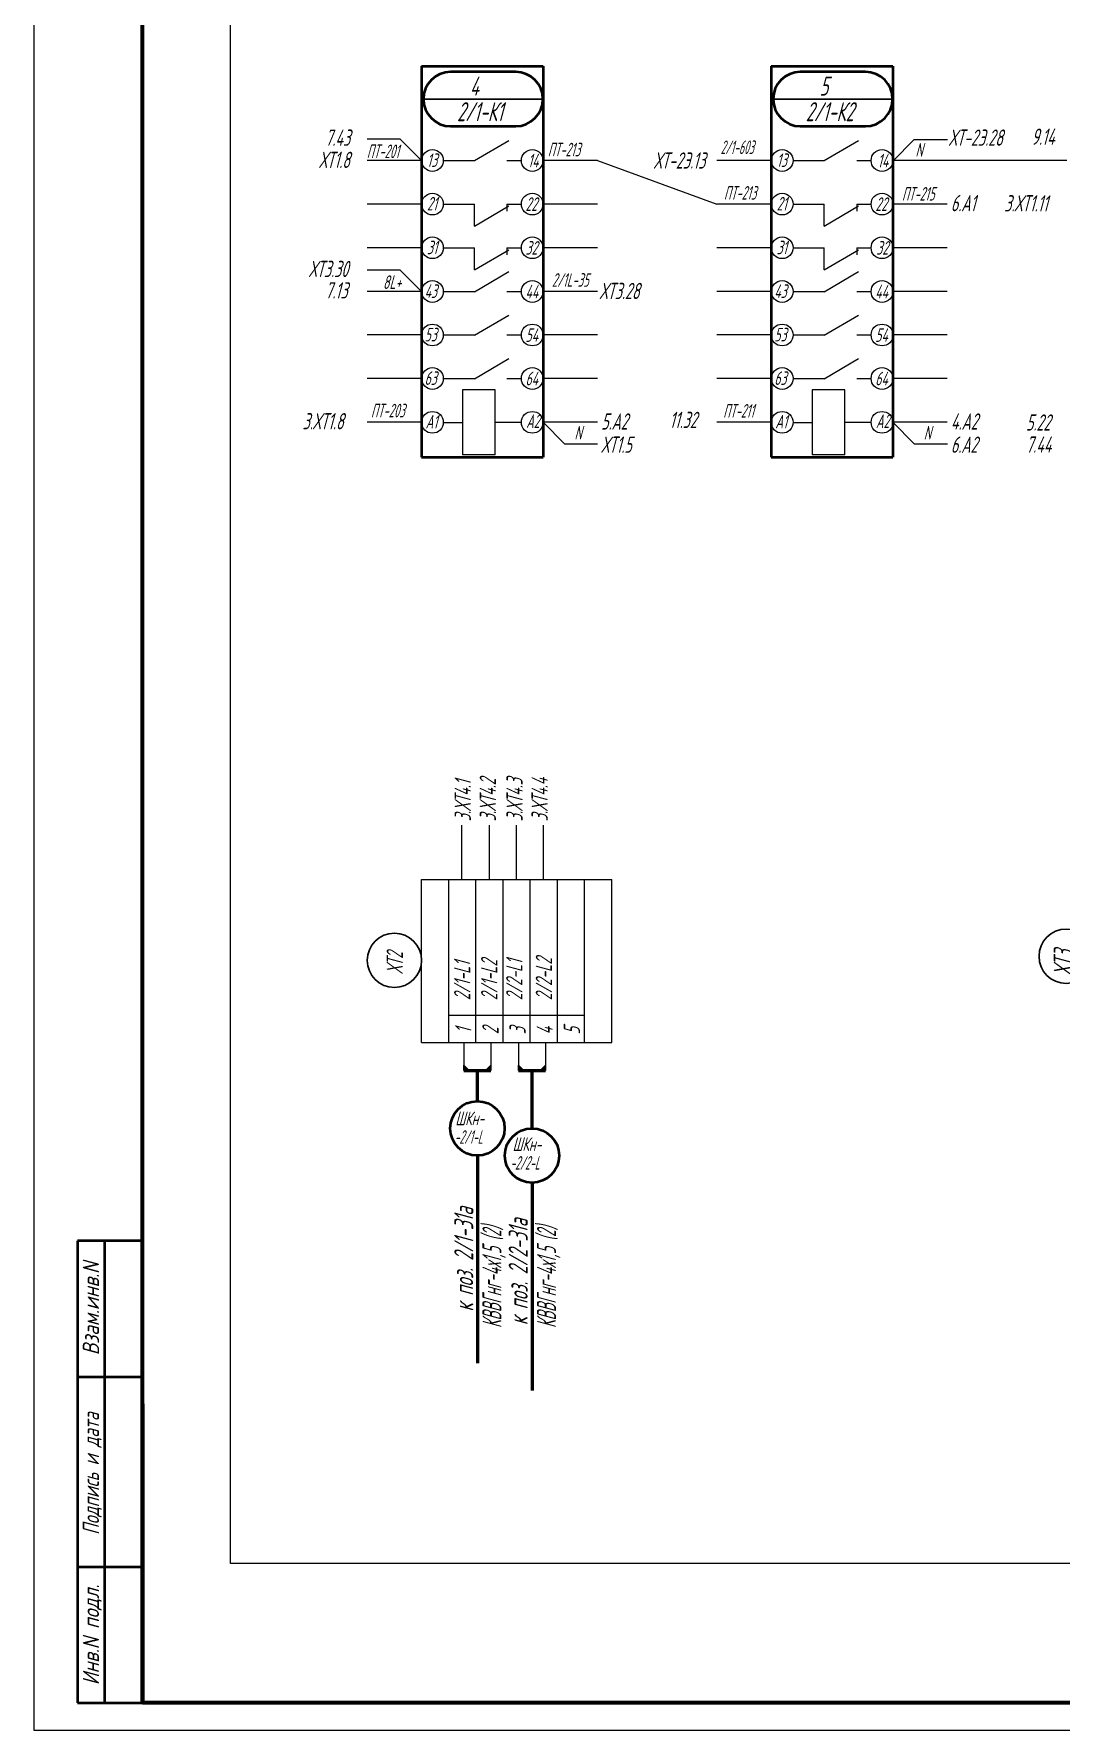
# Model space of a CAD drawing. Header units: millimetres. Extents: x 152217 to 562659, y 54507 to 219294.
# Drawn here: x 557710.2 to 557899.3, y 218700 to 219012 of the extents above; entities that cross this region are included whole.
import ezdxf
from ezdxf.enums import TextEntityAlignment as Align

# ---------------------------------------------------------------- set-up
doc = ezdxf.new("R2010")
doc.units = ezdxf.units.MM
doc.layers.get('0').update_dxf_attribs({"lineweight": 18})
doc.layers.get('Defpoints').update_dxf_attribs({"color": 139, "lineweight": 18})
for name, color, linetype, lineweight in [('Рамка толстая', 7, 'Continuous', 60), ('Текст_КИП', 2, 'Continuous', 25), ('Толст.рамка', 7, 'Continuous', 60), ('Тонк.рамка', 10, 'Continuous', 20), ('Эл.кабель', 2, 'Continuous', 50)]:
    doc.layers.add(name, color=color, linetype=linetype, lineweight=lineweight)
doc.layers.add('текст', color=1, linetype='Continuous')
doc.layers.add('Текст.', color=51, linetype='Continuous')
doc.styles.get("Standard").update_dxf_attribs({"font": 'simplex.shx', "width": 0.6, "oblique": 15})

msp = doc.modelspace()

# ---------------------------------------------------------------- hatches: boundary and pattern name
for points in [[(557789.3753, 218822.3178), (557790.3753, 218821.3178), (557789.3753, 218821.3178)], [(557794.3753, 218822.3178), (557793.3753, 218821.3178), (557794.3753, 218821.3178)], [(557799.4266, 218822.3178), (557800.4266, 218821.3178), (557799.4266, 218821.3178)], [(557804.4266, 218822.3178), (557803.4266, 218821.3178), (557804.4266, 218821.3178)]]:
    msp.add_hatch(color=256).paths.add_polyline_path(points)

# ---------------------------------------------------------------- linework, layer by layer
at = {"lineweight": 40}
for p, q in [((557781.6011, 219006.0591), (557781.6011, 218934.1392)), ((557781.6011, 219006.0591), (557803.9787, 219006.0591)), ((557803.978, 219006.0591), (557803.9779, 218934.1392)), ((557845.978, 219006.0591), (557845.978, 218934.1392)), ((557845.978, 219006.0591), (557868.3556, 219006.0591)), ((557868.3549, 219006.0591), (557868.3548, 218934.1392)), ((557781.6011, 218934.1392), (557803.978, 218934.1392)), ((557845.978, 218934.1392), (557868.3549, 218934.1392))]:
    msp.add_line(p, q, dxfattribs=at)
at = {"color": 0, "linetype": 'ByBlock', "lineweight": -3}
for p, q in [((557781.9342, 219000.016), (557803.9342, 219000.016)), ((557846.3111, 219000.016), (557868.3111, 219000.016))]:
    msp.add_line(p, q, dxfattribs=at)
for p, q in [((557777.6543, 218992.6589), (557771.5764, 218992.6589)), ((557781.6011, 218988.7121), (557777.6543, 218992.6589)), ((557791.3233, 218988.6908), (557797.6671, 218992.3965)), ((557855.7002, 218988.6908), (557862.044, 218992.3964)), ((557781.6011, 218988.7121), (557771.6011, 218988.7121)), ((557785.6011, 218988.7121), (557791.3255, 218988.7121)), ((557797.3196, 218988.7121), (557799.9766, 218988.7121)), ((557813.9766, 218988.7121), (557803.9766, 218988.7121)), ((557845.978, 218988.7121), (557835.978, 218988.7121)), ((557849.978, 218988.7121), (557855.7024, 218988.7121)), ((557861.6965, 218988.7121), (557864.3535, 218988.7121)), ((557900.3549, 218988.7121), (557868.3535, 218988.7121)), ((557781.6011, 218980.704), (557771.6011, 218980.704)), ((557785.6011, 218980.704), (557791.3255, 218980.704)), ((557791.3233, 218976.6431), (557791.325, 218980.7083)), ((557791.3233, 218976.6431), (557797.6671, 218980.3488)), ((557797.3196, 218980.704), (557797.319, 218979.4204)), ((557797.3196, 218980.704), (557799.9766, 218980.704)), ((557813.9766, 218980.704), (557803.9766, 218980.704)), ((557845.978, 218980.704), (557835.978, 218980.704)), ((557849.978, 218980.704), (557855.7024, 218980.704)), ((557855.7002, 218976.6431), (557855.7019, 218980.7083)), ((557855.7002, 218976.6431), (557862.044, 218980.3487)), ((557861.6965, 218980.704), (557861.6959, 218979.4204)), ((557861.6965, 218980.704), (557864.3535, 218980.704)), ((557878.3535, 218980.704), (557868.3535, 218980.704)), ((557781.6011, 218972.6593), (557771.6011, 218972.6593)), ((557785.6011, 218972.6593), (557791.3255, 218972.6593)), ((557791.3233, 218968.5984), (557791.325, 218972.6636)), ((557791.3233, 218968.5984), (557797.6671, 218972.304)), ((557797.3196, 218972.6593), (557797.319, 218971.3757)), ((557797.3196, 218972.6593), (557799.9766, 218972.6593)), ((557813.9766, 218972.6593), (557803.9766, 218972.6593)), ((557845.978, 218972.6593), (557835.978, 218972.6593)), ((557849.978, 218972.6593), (557855.7024, 218972.6593)), ((557855.7002, 218968.5984), (557855.7019, 218972.6636)), ((557855.7002, 218968.5984), (557862.044, 218972.304)), ((557861.6965, 218972.6593), (557861.6959, 218971.3757)), ((557861.6965, 218972.6593), (557864.3535, 218972.6593)), ((557878.3535, 218972.6593), (557868.3535, 218972.6593)), ((557777.6543, 218968.5604), (557771.5764, 218968.5604)), ((557781.6011, 218964.6136), (557777.6543, 218968.5604)), ((557791.3233, 218964.5636), (557797.6671, 218968.2692)), ((557855.7002, 218964.5636), (557862.044, 218968.2692)), ((557781.6011, 218964.6136), (557771.6011, 218964.6136)), ((557785.6011, 218964.6136), (557791.3255, 218964.6136)), ((557797.3196, 218964.6136), (557799.9766, 218964.6136)), ((557813.9766, 218964.6136), (557803.9766, 218964.6136)), ((557845.978, 218964.6135), (557835.978, 218964.6135)), ((557849.978, 218964.6135), (557855.7024, 218964.6135)), ((557861.6965, 218964.6135), (557864.3535, 218964.6135)), ((557878.3535, 218964.6135), (557868.3535, 218964.6135)), ((557791.3233, 218956.5636), (557797.6671, 218960.2692)), ((557855.7002, 218956.5636), (557862.044, 218960.2692)), ((557781.6011, 218956.6136), (557771.6011, 218956.6136)), ((557785.6011, 218956.6136), (557791.3255, 218956.6136)), ((557797.3196, 218956.6136), (557799.9766, 218956.6136)), ((557813.9766, 218956.6136), (557803.9766, 218956.6136)), ((557845.978, 218956.6135), (557835.978, 218956.6135)), ((557849.978, 218956.6135), (557855.7024, 218956.6135)), ((557861.6965, 218956.6135), (557864.3535, 218956.6135)), ((557878.3535, 218956.6135), (557868.3535, 218956.6135)), ((557791.3233, 218948.5636), (557797.6671, 218952.2692)), ((557855.7002, 218948.5636), (557862.044, 218952.2692)), ((557781.6011, 218948.6136), (557771.6011, 218948.6136)), ((557785.6011, 218948.6136), (557791.3255, 218948.6136)), ((557789.1445, 218946.5468), (557789.1445, 218934.5468)), ((557795.1445, 218946.5468), (557789.1445, 218946.5468)), ((557795.1445, 218934.5468), (557795.1445, 218946.5468)), ((557797.3196, 218948.6136), (557799.9766, 218948.6136)), ((557813.9766, 218948.6136), (557803.9766, 218948.6136)), ((557845.978, 218948.6135), (557835.978, 218948.6135)), ((557849.978, 218948.6135), (557855.7024, 218948.6135)), ((557853.5214, 218946.5468), (557853.5214, 218934.5468)), ((557859.5214, 218946.5468), (557853.5214, 218946.5468)), ((557859.5214, 218934.5468), (557859.5214, 218946.5468)), ((557861.6965, 218948.6135), (557864.3535, 218948.6135)), ((557878.3535, 218948.6135), (557868.3535, 218948.6135)), ((557781.6011, 218940.5503), (557771.6011, 218940.5503)), ((557785.6011, 218940.5468), (557789.1445, 218940.5468)), ((557795.1445, 218940.5503), (557799.9766, 218940.5503)), ((557813.9766, 218940.5503), (557803.9766, 218940.5503)), ((557803.9793, 218940.5503), (557807.9261, 218936.6035)), ((557845.978, 218940.5503), (557835.978, 218940.5503)), ((557849.978, 218940.5468), (557853.5214, 218940.5468)), ((557859.5214, 218940.5503), (557864.3535, 218940.5503)), ((557878.3535, 218940.5503), (557868.3535, 218940.5503)), ((557868.3562, 218940.5503), (557872.303, 218936.6035)), ((557795.1445, 218934.5468), (557789.1445, 218934.5468)), ((557807.9261, 218936.6035), (557814.004, 218936.6035)), ((557859.5214, 218934.5468), (557853.5214, 218934.5468)), ((557872.303, 218936.6035), (557878.3809, 218936.6035)), ((557789.3753, 218821.3178), (557789.3753, 218822.3178)), ((557789.3753, 218822.3178), (557790.3753, 218821.3178)), ((557789.3753, 218821.3178), (557790.3753, 218821.3178)), ((557794.3753, 218822.3178), (557793.3753, 218821.3178)), ((557794.3753, 218821.3178), (557793.3753, 218821.3178)), ((557794.3753, 218821.3178), (557794.3753, 218822.3178)), ((557799.4266, 218821.3178), (557799.4266, 218822.3178)), ((557799.4266, 218822.3178), (557800.4266, 218821.3178)), ((557799.4266, 218821.3178), (557800.4266, 218821.3178)), ((557804.4266, 218822.3178), (557803.4266, 218821.3178)), ((557804.4266, 218821.3178), (557803.4266, 218821.3178)), ((557804.4266, 218821.3178), (557804.4266, 218822.3178))]:
    msp.add_line(p, q)
at = {"color": 1}
for p, q in [((557868.3549, 218988.6185), (557872.3017, 218992.5653)), ((557872.3017, 218992.5653), (557878.3797, 218992.5653))]:
    msp.add_line(p, q, dxfattribs=at)
at = {"color": 3}
msp.add_line((557813.9766, 218988.7121), (557835.978, 218980.704), dxfattribs=at)
at = {"ltscale": 0.5}
for p, q in [((557788.9611, 218866.4573), (557788.9611, 218861.4573)), ((557794.0139, 218866.4573), (557794.0139, 218861.4573)), ((557799.0139, 218866.4573), (557799.0139, 218861.4573)), ((557803.9611, 218866.4573), (557803.9611, 218861.4573)), ((557788.9611, 218861.4573), (557788.9611, 218856.4573)), ((557794.0139, 218861.4573), (557794.0139, 218856.4573)), ((557799.0139, 218861.4573), (557799.0139, 218856.4573)), ((557803.9611, 218861.4573), (557803.9611, 218856.4573))]:
    msp.add_line(p, q, dxfattribs=at)
at = {"color": 2}
for p, q in [((557781.6011, 218856.4573), (557816.6011, 218856.4573)), ((557781.6011, 218826.4573), (557781.6011, 218856.4573)), ((557781.6011, 218826.4573), (557781.6011, 218856.4573)), ((557781.6011, 218826.4573), (557781.6011, 218856.4573)), ((557786.6011, 218826.4573), (557786.6011, 218856.4573)), ((557786.6011, 218826.4573), (557786.6011, 218856.4573)), ((557786.6011, 218826.4573), (557786.6011, 218856.4573)), ((557786.6011, 218826.4573), (557786.6011, 218856.4573)), ((557791.6011, 218826.4573), (557791.6011, 218856.4573)), ((557791.6011, 218826.4573), (557791.6011, 218856.4573)), ((557791.6011, 218826.4573), (557791.6011, 218856.4573)), ((557791.6011, 218826.4573), (557791.6011, 218856.4573)), ((557796.6011, 218826.4573), (557796.6011, 218856.4573)), ((557801.6011, 218826.4573), (557801.6011, 218856.4573)), ((557806.6011, 218826.4573), (557806.6011, 218856.4573)), ((557811.6011, 218826.4573), (557811.6011, 218856.4573)), ((557816.6011, 218826.4573), (557816.6011, 218856.4573)), ((557786.6011, 218831.489), (557811.6011, 218831.489)), ((557781.6011, 218826.4573), (557816.6011, 218826.4573))]:
    msp.add_line(p, q, dxfattribs=at)
at = {"color": 2, "ltscale": 0.5}
for p, q in [((557789.3753, 218826.3178), (557789.3753, 218821.3178)), ((557794.3753, 218826.3178), (557794.3753, 218821.3178)), ((557799.4266, 218826.3178), (557799.4266, 218821.3178)), ((557804.4266, 218826.3178), (557804.4266, 218821.3178))]:
    msp.add_line(p, q, dxfattribs=at)
at = {"color": 7, "lineweight": 40}
for p, q in [((557718.2381, 218789.9769), (557718.2381, 218704.9769)), ((557730.2381, 218789.9769), (557718.2381, 218789.9769)), ((557723.2381, 218789.9769), (557723.2381, 218704.9769)), ((557718.2381, 218764.9769), (557730.2381, 218764.9769)), ((557718.2381, 218729.9769), (557730.2381, 218729.9769)), ((557718.2381, 218704.9769), (557730.2381, 218704.9769))]:
    msp.add_line(p, q, dxfattribs=at)
msp.add_lwpolyline([(557746.4312, 219257.7142), (558304.5563, 219257.7142), (558304.5563, 218730.6004), (557746.4312, 218730.6004)], close=True)
at = {"lineweight": 40}
for points in [[(557786.9342, 218995.016), (557798.9342, 218995.016, 1), (557798.9342, 219005.016), (557786.9342, 219005.016, 1)], [(557851.3111, 218995.016), (557863.3111, 218995.016, 1), (557863.3111, 219005.016), (557851.3111, 219005.016, 1)]]:
    msp.add_lwpolyline(points, format="xyb", close=True, dxfattribs=at)
for centre in [(557783.6011, 218988.7121), (557801.9766, 218988.7121), (557847.978, 218988.7121), (557866.3535, 218988.7121), (557783.6011, 218980.704), (557801.9766, 218980.704), (557847.978, 218980.704), (557866.3535, 218980.704), (557783.6011, 218972.6593), (557801.9766, 218972.6593), (557847.978, 218972.6593), (557866.3535, 218972.6593), (557783.6011, 218964.6136), (557801.9766, 218964.6136), (557847.978, 218964.6135), (557866.3535, 218964.6135), (557783.6011, 218956.6136), (557801.9766, 218956.6136), (557847.978, 218956.6135), (557866.3535, 218956.6135), (557783.6011, 218948.6136), (557801.9766, 218948.6136), (557847.978, 218948.6135), (557866.3535, 218948.6135), (557783.6011, 218940.5503), (557801.9766, 218940.5503), (557847.978, 218940.5503), (557866.3535, 218940.5503)]:
    msp.add_circle(centre, 2)
at = {"layer": 'Defpoints', "lineweight": -3, "ltscale": 0.5}
for centre in [(557776.6011, 218841.5729), (557900.2563, 218842.3241)]:
    msp.add_circle(centre, 5, dxfattribs=at)
at = {"layer": 'Рамка толстая', "color": 7}
msp.add_line((557730.2381, 218759.9769), (557730.2381, 218704.9769), dxfattribs=at)
msp.add_line((557730.2381, 218759.9769), (557730.2381, 218704.9769), dxfattribs=at)
at = {"layer": 'Текст_КИП', "lineweight": 40}
for centre in [(557791.8753, 218810.6652), (557801.9266, 218805.6652)]:
    msp.add_circle(centre, 5, dxfattribs=at)
at = {"layer": 'Толст.рамка'}
for p, q in [((557730.2381, 218704.9769), (557730.2381, 219288.9769)), ((558546.2381, 218704.9859), (557730.2381, 218704.9769))]:
    msp.add_line(p, q, dxfattribs=at)
at = {"layer": 'Тонк.рамка'}
for p, q in [((557710.2381, 219293.9809), (557710.2381, 218699.9769)), ((557710.2381, 218699.9769), (558551.2381, 218699.9769))]:
    msp.add_line(p, q, dxfattribs=at)
at = {"layer": 'Эл.кабель'}
for p, q in [((557789.3753, 218821.3178), (557794.3753, 218821.3178)), ((557791.8753, 218815.6652), (557791.8753, 218821.3178)), ((557799.4266, 218821.3178), (557804.4266, 218821.3178)), ((557801.9266, 218810.6652), (557801.9266, 218821.3178)), ((557791.8753, 218805.6652), (557791.8753, 218767.4453)), ((557801.9266, 218800.6652), (557801.9266, 218762.4453))]:
    msp.add_line(p, q, dxfattribs=at)

# ---------------------------------------------------------------- texts
at = {"color": 2, "oblique": 15, "width": 0.6}
for s, height, p in [('4', 3.5, (557790.4794, 219000.6444)), ('5', 3.5, (557854.8563, 219000.6444)), ('7.43', 3, (557763.8462, 218991.4133)), ('9.14', 3, (557893.8561, 218991.5958)), ('ХТ1.8', 3, (557762.7034, 218987.3329)), ('6.А1', 3, (557879.0181, 218979.3695)), ('ХТ3.30', 3, (557760.8283, 218967.2625)), ('7.13', 3, (557763.8462, 218963.3213)), ('ХТ3.28', 3, (557814.358, 218963.2107)), ('5.А2', 3, (557814.6412, 218939.2018)), ('11.32', 3, (557827.2232, 218939.4935)), ('4.А2', 3, (557879.0181, 218939.2019)), ('5.22', 3, (557892.844, 218939.0239)), ('ХТ1.5', 3, (557814.6412, 218934.9396)), ('6.А2', 3, (557879.0181, 218934.9396)), ('7.44', 3, (557892.844, 218934.9566))]:
    msp.add_text(s, height=height, dxfattribs=at).set_placement(p)
at = {"oblique": 15}
for s, width, p in [('ПТ-201', 0.55, (557771.5091, 218989.153)), ('ПТ-213', 0.55, (557804.8399, 218989.4828)), ('N', 0.6, (557872.5032, 218989.4276)), ('ПТ-213', 0.55, (557837.2504, 218981.5131)), ('ПТ-215', 0.55, (557870.0233, 218981.3361)), ('ПТ-203', 0.55, (557772.273, 218941.4635)), ('ПТ-211', 0.55, (557837.1116, 218941.4149)), ('N', 0.6, (557809.7326, 218937.3791)), ('N', 0.6, (557874.0303, 218937.3791))]:
    msp.add_text(s, height=2.5, dxfattribs=dict(at, width=width)).set_placement(p)
at = {"oblique": 15, "width": 0.6}
for s, height, rotation, p in [('13', 2.5, 0.000007, (557782.5899, 218987.526)), ('14', 2.5, 0.000007, (557801.1629, 218987.4484)), ('13', 2.5, 0.000007, (557846.9668, 218987.526)), ('14', 2.5, 0.000007, (557865.5398, 218987.4484)), ('21', 2.5, 0.000007, (557782.5899, 218979.518)), ('22', 2.5, 0.000007, (557800.7222, 218979.4403)), ('21', 2.5, 0.000007, (557846.9668, 218979.5179)), ('22', 2.5, 0.000007, (557865.1357, 218979.4403)), ('31', 2.5, 0.000007, (557782.5899, 218971.4732)), ('32', 2.5, 0.000007, (557800.7346, 218971.3956)), ('31', 2.5, 0.000007, (557846.9668, 218971.4732)), ('32', 2.5, 0.000007, (557865.2973, 218971.3956)), ('43', 2.5, 0.000007, (557782.1461, 218963.4275)), ('44', 2.5, 0.000007, (557800.7192, 218963.3499)), ('43', 2.5, 0.000007, (557846.523, 218963.4275)), ('44', 2.5, 0.000007, (557865.0961, 218963.3499)), ('53', 2.5, 0.000007, (557782.1461, 218955.4275)), ('54', 2.5, 0.000007, (557800.7192, 218955.3499)), ('53', 2.5, 0.000007, (557846.523, 218955.4275)), ('54', 2.5, 0.000007, (557865.0961, 218955.3499)), ('63', 2.5, 0.000007, (557782.1461, 218947.4275)), ('64', 2.5, 0.000007, (557800.7192, 218947.3499)), ('63', 2.5, 0.000007, (557846.523, 218947.4275)), ('64', 2.5, 0.000007, (557865.0961, 218947.3499)), ('А1', 2.5, 0.000007, (557782.3176, 218939.415)), ('А2', 2.5, 0.000007, (557800.8371, 218939.5004)), ('А1', 2.5, 0.000007, (557846.6945, 218939.415)), ('А2', 2.5, 0.000007, (557865.214, 218939.5004)), ('2/1-L1', 3, 90, (557790.5723, 218834.2291)), ('2/1-L2', 3, 90, (557795.5503, 218834.2291)), ('2/2-L1', 3, 90, (557800.1693, 218834.2291)), ('2/2-L2', 3, 90, (557805.6129, 218834.2291))]:
    msp.add_text(s, height=height, rotation=rotation, dxfattribs=at).set_placement(p)
at = {"color": 2, "oblique": 15}
for s, width, p in [('Взам.инв.N', 0.8, (557722.2381, 218777.4769)), ('Подпись и дата', 0.7, (557722.2381, 218747.121)), ('Инв.N подл.', 0.8, (557722.2381, 218717.4769))]:
    msp.add_text(s, height=3, rotation=90, dxfattribs=dict(at, width=width)).set_placement(p, align=Align.CENTER)
at = {"layer": 'текст', "oblique": 15, "width": 0.6}
msp.add_text('8L+', height=2.5, dxfattribs=at).set_placement((557774.4867, 218965.0849))
for s, height, p in [('ХТ2', 3, (557778.1643, 218841.0891)), ('ХТ3', 3.5, (557901.4549, 218841.0891)), ('1', 3, (557790.7744, 218828.6328)), ('2', 3, (557795.7744, 218828.6328)), ('3', 3, (557800.7744, 218828.6328)), ('4', 3, (557805.7744, 218828.6328)), ('5', 3, (557810.7744, 218828.6328))]:
    msp.add_text(s, height=height, rotation=90, dxfattribs=at).set_placement(p, align=Align.CENTER)
at = {"layer": 'Текст.', "oblique": 15, "width": 0.6}
for s, p in [('ХТ-2Э.28', (557878.6444, 218991.4189)), ('ХТ-2Э.13', (557824.3265, 218987.215)), ('3.ХТ1.11', (557888.8441, 218979.3345)), ('3.ХТ1.8', (557759.6826, 218939.2502))]:
    msp.add_text(s, height=3, dxfattribs=at).set_placement(p)
for s, p in [('3.ХТ4.1', (557790.6825, 218867.1387)), ('3.ХТ4.2', (557795.2917, 218867.1387)), ('3.ХТ4.3', (557800.2188, 218867.1387)), ('3.ХТ4.4', (557804.8281, 218867.1387))]:
    msp.add_text(s, height=3, rotation=90, dxfattribs=at).set_placement(p)
at = {"layer": 'Текст_КИП', "linetype": 'ByBlock', "lineweight": -3, "oblique": 15, "width": 0.6}
for s, p in [('2/1-К1', (557792.3465, 218995.946)), ('2/1-К2', (557856.7234, 218995.946))]:
    msp.add_text(s, height=3.5, dxfattribs=at).set_placement(p, align=Align.CENTER)
at = {"layer": 'Текст_КИП', "oblique": 15}
for s, width, p in [('2/1-603', 0.5, (557836.6288, 218989.8963)), ('ШКн-', 0.6, (557787.8166, 218811.2534)), ('-2/1-L', 0.5, (557787.6589, 218807.8261)), ('ШКн-', 0.6, (557798.3551, 218806.5099)), ('-2/2-L', 0.5, (557797.9247, 218803.0693))]:
    msp.add_text(s, height=2.5, dxfattribs=dict(at, width=width)).set_placement(p)
at = {"layer": 'Текст_КИП', "oblique": 15, "width": 0.55}
msp.add_text('2/1L-35', height=2.5, dxfattribs=at).set_placement((557808.9799, 218965.4805), align=Align.CENTER)
at = {"layer": 'Текст_КИП', "oblique": 15}
for s, width, p in [('к поз. 2/1-31а', 0.6, (557791.1128, 218786.5552)), ('КВВГнг-4х1,5 (2)', 0.5, (557796.2902, 218783.2628)), ('к поз. 2/2-31а', 0.6, (557801.1409, 218784.2406)), ('КВВГнг-4х1,5 (2)', 0.5, (557806.3372, 218783.2628))]:
    msp.add_text(s, height=3.5, rotation=90, dxfattribs=dict(at, width=width)).set_placement(p, align=Align.CENTER)

doc.saveas('drawing.dxf')
